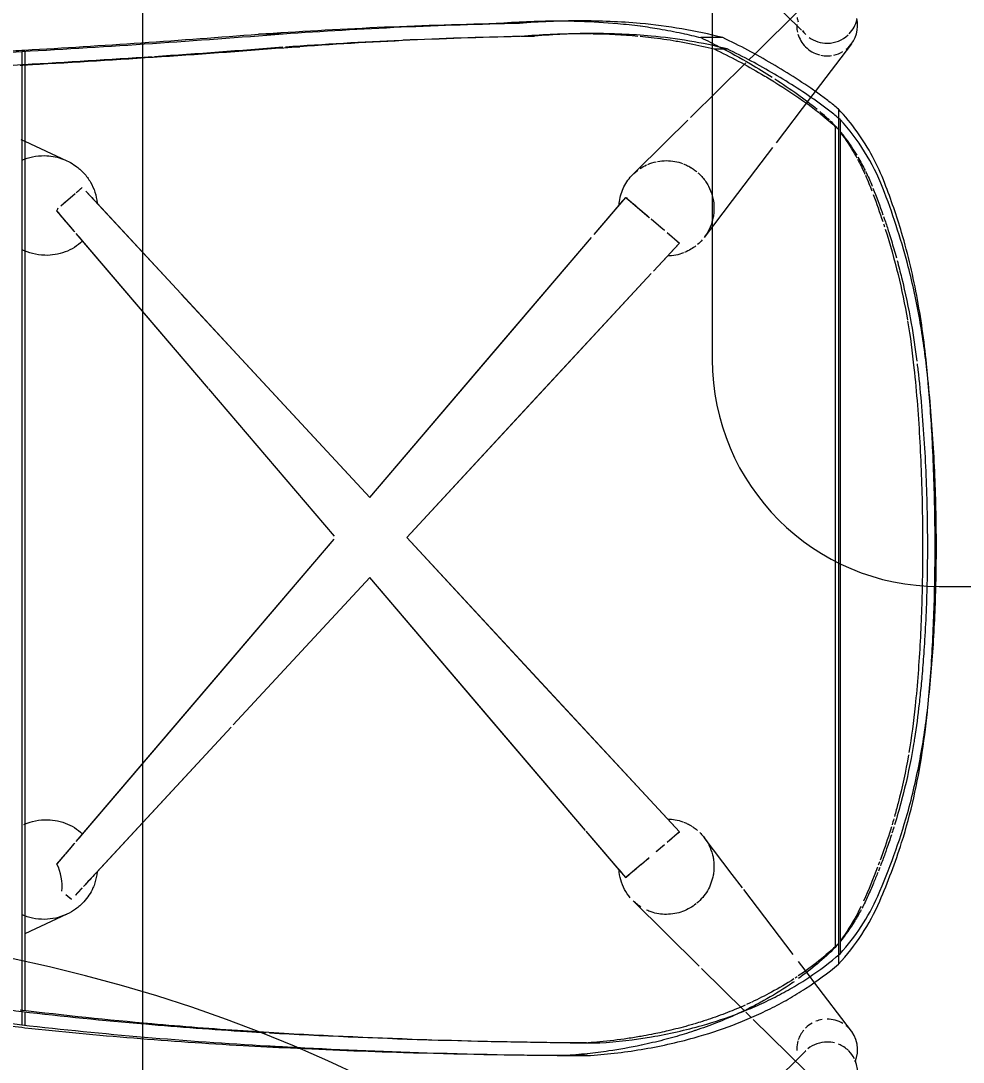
# Model space of a CAD drawing. Header units: millimetres. Extents: x 81566 to 292854, y -8553 to 29000.
# Drawn here: x 106650.9 to 107021.7, y 19485.4 to 19895.2 of the extents above; entities that cross this region are included whole.
import ezdxf

# ---------------------------------------------------------------- set-up
doc = ezdxf.new("R2010")
doc.units = ezdxf.units.MM
for name, color, linetype, lineweight in [('A-ANNO-DIMS', 7, 'Continuous', 9), ('A-ANNO-DIMS-100', 7, 'Continuous', 9), ('G-ANNO-TEXT', 7, 'Continuous', 9), ('I-FURN-IDEN', 7, 'Continuous', 9)]:
    doc.layers.add(name, color=color, linetype=linetype, lineweight=lineweight)
doc.layers.add('I-FURN-1', color=9, linetype='Continuous', lineweight=9, true_color=0x808080)
doc.styles.add('ISOCPEUR', font='isocpeur.ttf', dxfattribs={"width": 0.9, "height": 250})
doc.dimstyles.new('ISO-2_5_0_9К_БОЛЬШОЙ', dxfattribs={"dimscale": 304.8, "dimtxt": 248.995294, "dimasz": 0.492126, "dimexe": 0.393701, "dimexo": 0.984252, "dimgap": 0, "dimtad": 1, "dimdec": 0, "dimrnd": 10, "dimzin": 0, "dimdsep": 46, "dimtxsty": 'ISOCPEUR', "dimblk1": 'OBLIQUE', "dimblk2": 'OBLIQUE', "dimsah": 1, "dimcen": 0.09, "dimdle": 0.393701, "dimazin": 0, "dimtfac": 1, "dimtdec": 4, "dimtix": 1, "dimtmove": 0, "dimatfit": 3, "dimfxl": 1, "dimtvp": 1, "dimtolj": 1, "dimtzin": 0, "dimarcsym": 2})

# ---------------------------------------------------------------- blocks, each defined once
blk = doc.blocks.new('Chair_IconsOfDenmark_NamNam_WoodChair - 1_186-26336287-План расстановки мебели и оборудования 2 этажа в осях 23-33')
at = {"layer": 'I-FURN-1'}
for p, q in [((4.92, -168.11), (24.55, -148.24)), ((3.26, -169.79), (4.57, -168.47))]:
    blk.add_line(p, q, dxfattribs=at)
for start, end in [(99.0915, 107.175), (143.8709, 180), (125.681, 135.3477), (180.6138, 223.1749), (226.6003, 256.8127)]:
    blk.add_arc((11.8, -178.23), 12, start, end, dxfattribs=at)
blk = doc.blocks.new('Chair_IconsOfDenmark_NamNam_WoodChair - 1_186-V138-План расстановки мебели и оборудования 2 этажа в осях 23-33')
at = {"layer": 'I-FURN-1'}
for p, q in [((26.55, 137.42), (21.45, 137.42)), ((27.39, 138.6), (21.57, 138.6)), ((44.85, 137.42), (27.27, 137.42)), ((45.11, 138.6), (27.39, 138.6)), ((45.11, 138.6), (27.39, 138.6)), ((64.5, 137.42), (44.85, 137.42)), ((399.17, 138.6), (45.11, 138.6)), ((399.17, 138.6), (45.11, 138.6)), ((65.08, 120.97), (57.42, 137.52)), ((362.23, 137.42), (64.5, 137.42)), ((369.31, 137.49), (361.65, 120.97)), ((399.24, 137.42), (362.23, 137.42)), ((370.01, 139.01), (369.31, 137.49)), ((404.56, 138.6), (399.17, 138.6)), ((404.63, 137.42), (399.24, 137.42)), ((399.54, 138.6), (399.58, 137.79)), ((84.8, 124.86), (88.73, 121.5)), ((333.75, 117.88), (341.94, 124.86)), ((343.94, 123.33), (348.77, 117.66)), ((70.9, 119.13), (72.78, 121.34)), ((88.88, 121.38), (92.98, 117.88)), ((75.41, 114.95), (72.57, 117.58)), ((93.69, 117.28), (212.68, 15.79)), ((271.99, 65.2), (333.04, 117.28)), ((349.73, 116.54), (351.06, 114.98)), ((138.74, 56.32), (76.04, 114.37)), ((271.99, 65.2), (330.08, 114.75)), ((349.73, 113.47), (309.38, 76.12)), ((138.73, 56.32), (81.75, 109.08)), ((344.98, 109.08), (309.41, 76.15)), ((309.2, 75.95), (229.1, 1.78)), ((213.87, 15.63), (271.83, 65.07)), ((213.87, 15.63), (271.83, 65.07)), ((197.64, 1.78), (139.59, 55.53)), ((197.64, 1.78), (139.59, 55.53)), ((411.49, 35.83), (411.49, 45.54)), ((406.53, 34.89), (406.53, 29.21)), ((98.01, -83.19), (197.64, 1.78)), ((229.1, 1.78), (331.47, -85.53)), ((213.37, -12.78), (97.48, -120.08)), ((317.23, -108.95), (213.37, -12.78)), ((415.68, -57.14), (415.68, -48.01)), ((410.69, -57.74), (410.69, -63.09)), ((9.43, -83.83), (9.43, -74.85)), ((411.72, -86.33), (411.72, -81.07)), ((14.43, -83.49), (14.43, -88.75)), ((79.49, -98.99), (97.83, -83.35)), ((82.6, -96.34), (97.84, -83.34)), ((332.63, -86.53), (344.14, -96.34)), ((332.64, -86.53), (347.24, -98.99)), ((81.05, -97.66), (79.49, -98.99)), ((82.6, -96.34), (81.05, -97.66)), ((344.14, -96.34), (345.69, -97.66)), ((345.69, -97.66), (347.24, -98.99)), ((57.68, -114.71), (70.38, -101.85)), ((84.6, -104.98), (79.49, -98.99)), ((347.24, -98.99), (339.38, -108.2)), ((356.35, -101.85), (369.06, -114.72)), ((87.35, -108.2), (84.72, -105.12)), ((329.25, -120.08), (318.21, -109.85)), ((324.16, -115.36), (318.21, -109.85)), ((338.75, -108.94), (335.48, -112.77)), ((44.66, -127.88), (57.68, -114.71)), ((92.44, -114.16), (89.66, -110.9)), ((335.45, -112.81), (334.29, -114.16)), ((369.06, -114.72), (377.59, -123.35)), ((97.48, -120.08), (93.38, -115.27)), ((97.48, -120.08), (102.58, -115.36)), ((326.7, -117.72), (324.16, -115.36)), ((329.25, -120.08), (326.7, -117.72)), ((333.35, -115.27), (329.25, -120.08)), ((96.97, -119.48), (97.48, -120.08)), ((329.76, -119.48), (329.25, -120.08)), ((378.63, -124.4), (400.15, -146.18)), ((27.16, -145.6), (43.76, -128.8)), ((80.77, -140.87), (95.23, -129.88)), ((345.97, -140.87), (331.5, -129.88)), ((410.11, -137.17), (410.11, -128.47)), ((405.64, -133.81), (405.64, -138.92)), ((75.48, -144.89), (80.77, -140.87)), ((366.85, -156.75), (345.97, -140.87)), ((24.55, -148.24), (26.59, -146.18)), ((49.25, -164.83), (74.76, -145.44)), ((401.2, -147.25), (403.53, -149.6)), ((3.26, -169.79), (23.67, -149.14)), ((403.53, -149.6), (421.5, -167.8)), ((386.52, -171.7), (368.7, -158.16)), ((40.78, -171.26), (46.5, -166.92)), ((38.53, -172.98), (40.78, -171.26)), ((388.88, -173.5), (386.52, -171.7)), ((19.06, -187.78), (38.53, -172.98)), ((407.67, -187.78), (388.88, -173.5)), ((49.02, -182.64), (45.37, -182.64)), ((378.43, -182.64), (49.02, -182.64)), ((377.89, -183.3), (49.5, -183.3)), ((375.46, -181.38), (52, -181.38)), ((373.99, -182.64), (53.45, -182.64)), ((382.02, -182.64), (378.43, -182.64))]:
    blk.add_line(p, q, dxfattribs=at)
at = {"layer": 'I-FURN-1', "flags": 128}
for points in [[(96.65, 114.75), (154.9, 65.07), (212.68, 15.79)], [(309.23, 75.97), (287.14, 55.53), (229.1, 1.78)], [(98.02, -83.18), (140.17, -47.23), (197.64, 1.78)], [(229.1, 1.78), (286.56, -47.23), (331.46, -85.53)], [(213.37, -12.78), (158.02, -64.03), (102.58, -115.36)], [(317.23, -108.95), (268.71, -64.03), (213.37, -12.78)]]:
    blk.add_lwpolyline(points, dxfattribs=at)
at = {"layer": 'I-FURN-1'}
for centre, radius, start, end in [((76.28, 141.71), 18.88, 263.5474, 296.819), ((350.45, 141.71), 18.88, 243.181, 247.0118), ((11.8, -178.23), 12, 90, 91.7663), ((11.8, -178.23), 12, 88.2337, 90), ((11.8, -178.23), 12, 73.2036, 88.2337), ((11.8, -178.23), 12, 50.1832, 71.5639), ((414.93, -178.23), 12, 106.847, 134.3064), ((414.93, -178.23), 12, 91.7663, 103.1629), ((414.93, -178.23), 12, 90, 91.7663), ((414.93, -178.23), 12, 88.2337, 90), ((11.8, -178.23), 12, 29.3668, 45), ((414.93, -178.23), 12, 135, 165.2052), ((11.8, -178.23), 12, 9.5114, 21.6841), ((414.93, -178.23), 12, 168.1903, 180), ((11.8, -178.23), 12, 329.0818, 0), ((414.93, -178.23), 12, 180, 187.9321), ((414.93, -178.23), 12, 192.635, 210.5819), ((11.8, -178.23), 12, 246.1351, 315), ((11.8, -178.23), 12, 315, 321.5101), ((414.93, -178.23), 12, 218.3184, 225), ((414.93, -178.23), 12, 225, 283.1873)]:
    blk.add_arc(centre, radius, start, end, dxfattribs=at)
for points, knots in [([(404.56, 138.6), (404.19, 144.85), (403.21, 156.01), (400.82, 169.86), (398.97, 176.25), (397.95, 178.82)], [0, 0, 0, 0, 0.4, 0.7, 1, 1, 1, 1]), ([(20.29, 137.42), (20.69, 140.9), (21.56, 147.52), (22.66, 154), (23.23, 156.97)], [0, 0, 0, 0, 0.3333333, 0.6316912, 0.6316912, 0.6316912, 0.6316912]), ([(397.82, 156.96), (398.02, 155.45), (398.74, 149.48), (399.26, 143.2), (399.54, 138.6)], [0.5961187, 0.5961187, 0.5961187, 0.5961187, 0.7, 1, 1, 1, 1]), ([(27.46, 139.28), (25.39, 122.1), (22.34, 92.93), (20.07, 63.59), (19.27, 51.57)], [0, 0, 0, 0, 0.5, 0.8457445, 0.8457445, 0.8457445, 0.8457445]), ([(63.07, 129.63), (63.04, 131.28), (63.32, 134.31), (64.24, 137.21), (64.8, 138.53)], [-1, -1, -1, -1, -0.5, -0.0641248, -0.0641248, -0.0641248, -0.0641248]), ([(100.45, 137.82), (100.93, 136.74), (101.85, 134.09), (102.25, 131.3), (102.3, 129.63)], [-0.8567793, -0.8567793, -0.8567793, -0.8567793, -0.5, 0, 0, 0, 0]), ([(324.43, 129.63), (324.48, 131.3), (324.92, 134.37), (326, 137.28), (326.65, 138.61)], [-1, -1, -1, -1, -0.5, -0.0551642, -0.0551642, -0.0551642, -0.0551642]), ([(361.89, 138.61), (362.48, 137.27), (363.41, 134.34), (363.69, 131.28), (363.66, 129.63)], [-0.9451256, -0.9451256, -0.9451256, -0.9451256, -0.5, 0, 0, 0, 0]), ([(65.08, 120.97), (65.04, 121.07), (64.4, 122.47), (63.45, 125.33), (63.11, 128.17), (63.07, 129.63)], [-0.2959639, -0.2959639, -0.2959639, -0.2959639, -0.2857143, -0.1428571, 0, 0, 0, 0]), ([(363.66, 129.63), (363.61, 127.45), (362.87, 123.18), (360.23, 117.96), (356.86, 114.14), (353.34, 111.54), (349.31, 109.74), (346.46, 109.2), (344.98, 109.08)], [-1, -1, -1, -1, -0.785714, -0.571429, -0.428571, -0.285714, -0.142857, 0, 0, 0, 0]), ([(344.02, 123.24), (344.33, 122.87), (344.89, 122.22), (345.41, 121.6), (345.65, 121.32)], [0.0822015, 0.0822015, 0.0822015, 0.0822015, 0.1666667, 0.2385399, 0.2385399, 0.2385399, 0.2385399]), ([(346.55, 120.27), (347.05, 119.68), (347.83, 118.76), (348.53, 117.95), (348.81, 117.62)], [0.3333333, 0.3333333, 0.3333333, 0.3333333, 0.5, 0.6189484, 0.6189484, 0.6189484, 0.6189484]), ([(77.45, 109.91), (76.76, 110.13), (74.05, 111.15), (70.35, 113.6), (67.94, 116.32), (67.1, 117.5)], [-0.8571429, -0.8571429, -0.8571429, -0.8571429, -0.7857143, -0.5714286, -0.4285714, -0.4285714, -0.4285714, -0.4285714]), ([(349.14, 117.23), (349.53, 116.78), (350.21, 115.97), (350.81, 115.27), (351.07, 114.96)], [0.6666667, 0.6666667, 0.6666667, 0.6666667, 0.8333333, 0.9788083, 0.9788083, 0.9788083, 0.9788083]), ([(12.89, 34.18), (11.92, 15.87), (10.27, -23.4), (9.55, -62.81), (9.43, -83.83)], [0.061387, 0.061387, 0.061387, 0.061387, 0.5, 1, 1, 1, 1]), ([(9.43, -74.85), (9.55, -53.7), (10.21, -17.72), (11.62, 18.15), (12.33, 32.93)], [0, 0, 0, 0, 0.5, 0.8517192, 0.8517192, 0.8517192, 0.8517192]), ([(9.43, -83.83), (9.88, -90.96), (11.51, -105.09), (15.72, -124.26), (20.42, -138.7), (24.46, -148.56), (27.85, -155.85), (31.61, -162.95), (37.18, -172.03), (41.93, -178.49), (45.37, -182.64)], [0, 0, 0, 0, 0.2, 0.4, 0.55, 0.625, 0.7, 0.775, 0.85, 1, 1, 1, 1]), ([(13.52, -104.99), (12.64, -100.79), (11.39, -93.77), (10.49, -86.7), (10.19, -83.87)], [0.7399248, 0.7399248, 0.7399248, 0.7399248, 0.85, 0.9227754, 0.9227754, 0.9227754, 0.9227754]), ([(14.43, -88.75), (14.88, -95.59), (16.48, -109.14), (20.59, -127.52), (25.18, -141.35), (29.13, -150.8), (32.43, -157.77), (36.1, -164.55), (41.52, -173.21), (46.16, -179.36), (49.5, -183.3)], [0, 0, 0, 0, 0.2, 0.4, 0.55, 0.625, 0.7, 0.775, 0.85, 1, 1, 1, 1]), ([(17.02, -105.05), (16.71, -103.27), (15.83, -97.87), (15.18, -92.44), (14.85, -88.78)], [0.8000649, 0.8000649, 0.8000649, 0.8000649, 0.85, 0.9512447, 0.9512447, 0.9512447, 0.9512447]), ([(344.14, -96.34), (346.18, -96.47), (350.13, -97.35), (354.82, -100.17), (357.14, -102.63), (357.95, -103.7)], [-1, -1, -1, -1, -0.7857143, -0.5714286, -0.4285714, -0.4285714, -0.4285714, -0.4285714]), ([(67.92, -104.94), (68.19, -104.52), (68.94, -103.43), (69.81, -102.43), (70.38, -101.85)], [-0.6249365, -0.6249365, -0.6249365, -0.6249365, -0.5714286, -0.4849828, -0.4849828, -0.4849828, -0.4849828]), ([(82.05, -101.98), (82.12, -102.06), (82.26, -102.23), (82.54, -102.56), (82.84, -102.91), (83.17, -103.29), (83.43, -103.6), (83.67, -103.88), (83.85, -104.09), (83.95, -104.21), (84.01, -104.28), (84.03, -104.31)], [-0.7142857, -0.7142857, -0.7142857, -0.7142857, -0.6964286, -0.6785714, -0.6428571, -0.625, -0.6071429, -0.5892857, -0.5803571, -0.5758929, -0.5714286, -0.5714286, -0.5714286, -0.5714286]), ([(347.24, -98.99), (346.93, -99.35), (346.46, -99.9), (345.81, -100.66), (345.47, -101.07), (345.16, -101.43), (344.89, -101.74), (344.68, -101.99), (344.47, -102.24), (344.18, -102.57), (343.81, -103.01), (343.39, -103.5), (343.05, -103.89), (342.87, -104.1), (342.77, -104.23), (342.71, -104.29), (342.68, -104.33)], [0, 0, 0, 0, 0.1428571, 0.1785714, 0.2142857, 0.25, 0.2678571, 0.2857143, 0.3035714, 0.3214286, 0.3571429, 0.3928571, 0.4107143, 0.4196429, 0.4241071, 0.4285714, 0.4285714, 0.4285714, 0.4285714]), ([(19.15, -125.83), (18.29, -123.26), (16.62, -117.88), (14.83, -110.94), (13.86, -106.6), (13.55, -105.11)], [0.555518, 0.555518, 0.555518, 0.555518, 0.625, 0.7, 0.7389255, 0.7389255, 0.7389255, 0.7389255]), ([(84.61, -104.98), (84.64, -105.03), (84.8, -105.21), (85.09, -105.55), (85.61, -106.16), (86.32, -106.99), (86.97, -107.76), (87.33, -108.17)], [-0.5414624, -0.5414624, -0.5414624, -0.5414624, -0.5357143, -0.5178571, -0.5, -0.4642857, -0.4285714, -0.4285714, -0.4285714, -0.4285714]), ([(342.4, -104.66), (342.38, -104.68), (342.24, -104.84), (341.98, -105.15), (341.6, -105.59), (341.07, -106.22), (340.33, -107.08), (339.68, -107.85), (339.32, -108.27)], [0.443466, 0.443466, 0.443466, 0.443466, 0.4464286, 0.4642857, 0.4821429, 0.5, 0.5357143, 0.5714286, 0.5714286, 0.5714286, 0.5714286]), ([(414.69, -104.76), (414.36, -107.27), (413.54, -112.73), (412.49, -118.16), (411.85, -121.09)], [0.2714247, 0.2714247, 0.2714247, 0.2714247, 0.5, 0.7715863, 0.7715863, 0.7715863, 0.7715863]), ([(21.89, -125.84), (21.67, -125.09), (20.69, -121.73), (19.26, -116.17), (18.22, -111.33), (17.79, -109.14)], [0.603344, 0.603344, 0.603344, 0.603344, 0.625, 0.7, 0.7617276, 0.7617276, 0.7617276, 0.7617276]), ([(65.03, -114.98), (65.02, -112.93), (65.45, -110.27), (66.44, -107.77), (66.72, -107.16)], [-1, -1, -1, -1, -0.7857143, -0.7142857, -0.7142857, -0.7142857, -0.7142857]), ([(410.18, -108.96), (409.8, -112.27), (409.09, -117.31), (408.17, -122.32), (407.83, -124.04)], [0.172759, 0.172759, 0.172759, 0.172759, 0.5, 0.6727908, 0.6727908, 0.6727908, 0.6727908]), ([(89.66, -110.91), (89.75, -111.01), (90.08, -111.39), (90.63, -112.05), (91.31, -112.84), (91.83, -113.45), (92.21, -113.89), (92.38, -114.09), (92.46, -114.19)], [-0.3637973, -0.3637973, -0.3637973, -0.3637973, -0.35714286, -0.33928571, -0.32142857, -0.30357143, -0.29464286, -0.28571429, -0.28571429, -0.28571429, -0.28571429]), ([(335.37, -112.91), (335.15, -113.16), (334.84, -113.52), (334.47, -113.96), (334.3, -114.16), (334.22, -114.25)], [0.67857143, 0.67857143, 0.67857143, 0.67857143, 0.69642857, 0.70535714, 0.71428571, 0.71428571, 0.71428571, 0.71428571]), ([(69.17, -126.64), (68.58, -125.9), (67.43, -124.21), (66.08, -121.36), (65.25, -118.29), (65.04, -116.11), (65.03, -114.98)], [-0.2155491, -0.2155491, -0.2155491, -0.2155491, -0.1666667, -0.1111111, -0.0555556, 0, 0, 0, 0]), ([(93.59, -115.52), (93.76, -115.71), (94.13, -116.15), (94.48, -116.56), (94.68, -116.8), (94.7, -116.81)], [-0.23819134, -0.23819134, -0.23819134, -0.23819134, -0.21428571, -0.17857143, -0.17596416, -0.17596416, -0.17596416, -0.17596416]), ([(95.22, -117.42), (95.27, -117.48), (95.36, -117.59), (95.54, -117.8), (95.84, -118.15), (96.23, -118.61), (96.64, -119.09), (96.87, -119.36), (96.97, -119.48)], [-0.1428571, -0.1428571, -0.1428571, -0.1428571, -0.1339286, -0.125, -0.1071429, -0.0714286, -0.0357143, 0, 0, 0, 0]), ([(331.51, -117.42), (331.47, -117.48), (331.37, -117.59), (331.2, -117.8), (330.9, -118.15), (330.51, -118.6), (330.1, -119.08), (329.86, -119.36), (329.76, -119.48)], [0.8571429, 0.8571429, 0.8571429, 0.8571429, 0.8660714, 0.875, 0.8928571, 0.9285714, 0.9642857, 1, 1, 1, 1]), ([(333.14, -115.51), (332.97, -115.72), (332.58, -116.17), (332.25, -116.56), (332.07, -116.78)], [0.75997526, 0.75997526, 0.75997526, 0.75997526, 0.78571429, 0.82142857, 0.82142857, 0.82142857, 0.82142857]), ([(101.36, -121.71), (101.16, -122.21), (100.67, -123.33), (100.06, -124.43), (99.68, -125.03)], [-0.88888889, -0.88888889, -0.88888889, -0.88888889, -0.86111111, -0.8252385, -0.8252385, -0.8252385, -0.8252385]), ([(328.15, -126.59), (327.66, -125.97), (326.69, -124.54), (325.91, -123), (325.55, -122.15)], [-0.20736053, -0.20736053, -0.20736053, -0.20736053, -0.16666667, -0.11923029, -0.11923029, -0.11923029, -0.11923029]), ([(360.42, -121.71), (360.27, -122.09), (359.83, -123.1), (359.3, -124.09), (358.92, -124.7)], [-0.88202044, -0.88202044, -0.88202044, -0.88202044, -0.86111111, -0.82498418, -0.82498418, -0.82498418, -0.82498418]), ([(26.68, -144.65), (26.38, -144.03), (24.85, -140.76), (22.29, -134.75), (20.23, -129.06), (19.25, -126.12), (19.19, -125.95)], [0.3824636, 0.3824636, 0.3824636, 0.3824636, 0.4, 0.475, 0.55, 0.5544349, 0.5544349, 0.5544349, 0.5544349]), ([(86.89, -133.45), (86.1, -133.58), (84.63, -133.72), (82.42, -133.67), (80.02, -133.36), (77.26, -132.58), (74.31, -131.2), (71.66, -129.31), (70.11, -127.78), (69.42, -126.95)], [-0.5555556, -0.5555556, -0.5555556, -0.5555556, -0.5138889, -0.4791667, -0.4444444, -0.3888889, -0.3333333, -0.2777778, -0.2222222, -0.2222222, -0.2222222, -0.2222222]), ([(99.58, -125.19), (99.25, -125.69), (98.75, -126.4), (98.21, -127.05), (98.03, -127.25)], [-0.82195604, -0.82195604, -0.82195604, -0.82195604, -0.79166667, -0.77777778, -0.77777778, -0.77777778, -0.77777778]), ([(358.86, -124.8), (358.54, -125.33), (358.03, -126.06), (357.49, -126.74), (357.32, -126.94)], [-0.82294679, -0.82294679, -0.82294679, -0.82294679, -0.79166667, -0.77777778, -0.77777778, -0.77777778, -0.77777778]), ([(29.3, -145.97), (28.28, -143.69), (26.26, -138.88), (24.24, -133.2), (23.15, -129.87), (22.91, -129.12)], [0.4058231, 0.4058231, 0.4058231, 0.4058231, 0.475, 0.55, 0.5716925, 0.5716925, 0.5716925, 0.5716925]), ([(97.21, -128.14), (96.74, -128.61), (95.72, -129.53), (94.05, -130.75), (91.75, -132.06), (89.27, -132.98), (87.42, -133.37), (86.89, -133.45)], [-0.7569444, -0.7569444, -0.7569444, -0.7569444, -0.7222222, -0.6875, -0.6527778, -0.5833333, -0.5555556, -0.5555556, -0.5555556, -0.5555556]), ([(356.92, -127.4), (356.78, -127.55), (356.19, -128.19), (355.05, -129.26), (353.41, -130.51), (351.13, -131.87), (347.89, -133.16), (344.6, -133.7), (341.84, -133.7), (339.44, -133.45), (336.66, -132.73), (333.86, -131.5), (332.21, -130.41), (331.5, -129.87)], [-0.7671385, -0.7671385, -0.7671385, -0.7671385, -0.7569444, -0.7222222, -0.6875, -0.6527778, -0.5833333, -0.5138889, -0.4791667, -0.4444444, -0.3888889, -0.3333333, -0.2878236, -0.2878236, -0.2878236, -0.2878236]), ([(405.64, -133.81), (402.61, -140.15), (398.39, -148.1), (393.74, -155.79), (392.7, -157.47)], [0, 0, 0, 0, 0.5, 0.6407452, 0.6407452, 0.6407452, 0.6407452]), ([(406.53, -135.76), (404.4, -139.91), (400.54, -146.95), (396.36, -153.79), (394.55, -156.61)], [0.183317, 0.183317, 0.183317, 0.183317, 0.5, 0.7277046, 0.7277046, 0.7277046, 0.7277046]), ([(38.52, -165.19), (38.07, -164.55), (35.42, -160.69), (32.08, -155.19), (29.42, -150.19), (28.63, -148.63)], [0.1799439, 0.1799439, 0.1799439, 0.1799439, 0.2, 0.3, 0.3446744, 0.3446744, 0.3446744, 0.3446744]), ([(39.61, -165.08), (37.76, -162.23), (34.55, -156.8), (31.71, -151.17), (30.49, -148.56)], [0.2059686, 0.2059686, 0.2059686, 0.2059686, 0.3, 0.379627, 0.379627, 0.379627, 0.379627]), ([(380.44, -175.22), (380.09, -175.67), (378.03, -178.21), (375.86, -180.67), (373.99, -182.64)], [0.3953288, 0.3953288, 0.3953288, 0.3953288, 0.5, 1, 1, 1, 1]), ([(66.88, -191.62), (65.38, -190.81), (61.04, -188.32), (56.94, -185.43), (54.34, -183.36)], [0.2689381, 0.2689381, 0.2689381, 0.2689381, 0.5, 0.9485536, 0.9485536, 0.9485536, 0.9485536]), ([(68.1, -191.53), (65.59, -190.31), (60.99, -187.8), (56.64, -184.88), (54.66, -183.42)], [0.1097724, 0.1097724, 0.1097724, 0.1097724, 0.5, 0.8440882, 0.8440882, 0.8440882, 0.8440882]), ([(372.57, -183.61), (370, -185.52), (366.78, -187.64), (363.42, -189.54), (362.82, -189.87)], [0.1375209, 0.1375209, 0.1375209, 0.1375209, 0.5, 0.5776444, 0.5776444, 0.5776444, 0.5776444]), ([(99.54, -203.52), (96.07, -202.46), (91.67, -201.02), (87.32, -199.45), (86.38, -199.11)], [0.2338208, 0.2338208, 0.2338208, 0.2338208, 0.5, 0.5734893, 0.5734893, 0.5734893, 0.5734893]), ([(131.96, -212.22), (130.9, -212.04), (123.51, -210.76), (116.2, -209.17), (109.98, -207.53)], [0.4157076, 0.4157076, 0.4157076, 0.4157076, 0.5, 1, 1, 1, 1]), ([(315.64, -207.53), (309.67, -209), (298.76, -211.27), (287.72, -212.9), (282.74, -213.51)], [0, 0, 0, 0, 0.5, 0.9077977, 0.9077977, 0.9077977, 0.9077977]), ([(147.84, -217.97), (156.06, -218.76), (172.8, -219.95), (189.64, -220.48), (198.2, -220.61)], [0.0144057, 0.0144057, 0.0144057, 0.0144057, 0.5, 1, 1, 1, 1]), ([(221.42, -220.61), (231.25, -220.46), (248.85, -219.9), (266.37, -218.71), (274.12, -218.03)], [0, 0, 0, 0, 0.5, 0.8977725, 0.8977725, 0.8977725, 0.8977725])]:
    blk.add_open_spline(points, degree=3, knots=knots, dxfattribs=at)
for points in [[(25.53, 161.18), (24.98, 158.86), (23.94, 154.02), (22.61, 146.38), (21.89, 141.18), (21.57, 138.6)], [(26.66, 138.6), (27.08, 141.9), (27.56, 145.22), (28.11, 148.49)], [(404.56, 147.17), (404.68, 145.55), (404.91, 142.29), (405.12, 139.04), (405.22, 137.42)], [(21.57, 138.6), (19.72, 122.58), (16.5, 90.43), (14.21, 58.09), (13.31, 41.87)], [(13.31, 51.62), (14.1, 65.99), (16.06, 94.68), (18.76, 123.2), (20.29, 137.42)], [(21.78, 90.35), (23.17, 106.48), (24.8, 122.57), (26.66, 138.6)], [(399.58, 131.68), (399.51, 132.94), (399.36, 135.48), (399.21, 138.01), (399.13, 139.28)], [(399.58, 137.79), (400.52, 121), (401.55, 104.18), (402.68, 87.34)], [(411.49, 35.83), (410.13, 53.01), (407.61, 87.32), (405.51, 121.53), (404.56, 138.6)], [(405.22, 137.42), (406.1, 122.16), (408.03, 91.57), (410.28, 60.89), (411.49, 45.54)], [(406.53, 29.21), (405.16, 46.34), (402.64, 80.55), (400.53, 114.66), (399.58, 131.68)], [(102.3, 129.63), (102.34, 128.25), (102.16, 125.55), (101.46, 122.91), (100.98, 121.63)], [(324.7, 125.57), (324.48, 126.9), (324.39, 128.25), (324.43, 129.63)], [(84.8, 124.86), (86.14, 123.72), (87.47, 122.59), (88.77, 121.47)], [(330.08, 114.75), (329.12, 115.76), (327.44, 117.9), (325.62, 121.59), (324.92, 124.23), (324.7, 125.57)], [(336.58, 120.3), (338.33, 121.79), (340.11, 123.31), (341.94, 124.86)], [(67.1, 117.5), (66.32, 118.59), (65.65, 119.75), (65.08, 120.97)], [(70.9, 119.13), (71.33, 119.64), (71.82, 120.21), (72.36, 120.85)], [(88.91, 121.35), (89.33, 121), (89.74, 120.65), (90.15, 120.3)], [(90.88, 119.68), (91.59, 119.06), (92.31, 118.46), (93.01, 117.85)], [(100.98, 121.63), (100.5, 120.36), (99.9, 119.13), (99.17, 117.98)], [(333.72, 117.85), (334.42, 118.46), (335.14, 119.06), (335.86, 119.68)], [(75.48, 114.89), (74.57, 115.73), (73.62, 116.61), (72.65, 117.51)], [(93.73, 117.24), (94.71, 116.4), (95.69, 115.57), (96.65, 114.75)], [(99.17, 117.98), (98.45, 116.83), (97.61, 115.76), (96.65, 114.75)], [(330.08, 114.75), (331.04, 115.57), (332.02, 116.4), (333, 117.24)], [(81.75, 109.08), (80.2, 110.52), (78.52, 112.07), (76.71, 113.75)], [(347.98, 111.86), (346.95, 110.9), (345.95, 109.97), (344.98, 109.08)], [(349.7, 113.45), (349.28, 113.06), (348.87, 112.68), (348.46, 112.3)], [(81.75, 109.08), (80.27, 109.2), (78.84, 109.48), (77.45, 109.91)], [(18.81, 50.15), (19.63, 63.47), (20.62, 76.77), (21.76, 90.04)], [(402.74, 86.42), (403.88, 69.61), (405.11, 52.77), (406.44, 35.91)], [(12.33, 32.93), (12.64, 39.16), (12.96, 45.39), (13.31, 51.62)], [(19.27, 51.57), (18.92, 46.21), (18.59, 40.84), (18.29, 35.47)], [(18.36, 42.46), (18.51, 45.02), (18.66, 47.58), (18.81, 50.15)], [(411.49, 45.54), (412.58, 30), (414.36, -1.13), (415.37, -32.37), (415.68, -48.01)], [(13.31, 41.87), (13.16, 39.31), (13.02, 36.75), (12.89, 34.18)], [(15.59, -20.73), (16.23, -0.06), (17.13, 20.58), (18.29, 41.17)], [(18.29, 35.47), (17.13, 14.85), (15.32, -26.5), (14.56, -67.98), (14.43, -88.75)], [(406.53, 34.89), (407.59, 19.72), (408.47, 4.52), (409.16, -10.7)], [(415.68, -57.14), (415.37, -41.59), (414.36, -10.55), (412.58, 20.39), (411.49, 35.83)], [(410.69, -63.09), (410.38, -47.65), (409.39, -16.83), (407.61, 13.89), (406.53, 29.21)], [(409.19, -11.35), (409.87, -26.44), (410.36, -41.55), (410.66, -56.69)], [(14.43, -83.49), (14.56, -62.73), (14.94, -42), (15.57, -21.31)], [(415.68, -48.01), (416.37, -55.97), (416.72, -63.94), (416.72, -71.9)], [(415.68, -104.67), (416.37, -96.75), (417.07, -80.9), (416.37, -65.06), (415.68, -57.14)], [(410.69, -57.74), (411.37, -65.4), (411.72, -73.05), (411.72, -80.71)], [(410.72, -108.91), (411.39, -101.26), (412.06, -85.98), (411.37, -70.71), (410.69, -63.09)], [(416.72, -71.9), (416.72, -74.9), (416.67, -77.9), (416.57, -80.9)], [(10.18, -83.81), (9.87, -80.83), (9.62, -77.85), (9.43, -74.85)], [(411.72, -80.71), (411.72, -82.32), (411.71, -83.93), (411.68, -85.53)], [(416.57, -80.92), (416.41, -85.88), (416.11, -90.84), (415.68, -95.8)], [(14.84, -88.75), (14.71, -87.23), (14.58, -85.71), (14.48, -84.19)], [(411.67, -85.99), (411.56, -91.9), (411.24, -97.8), (410.72, -103.71)], [(74.88, -98.5), (76.07, -97.87), (78.59, -96.86), (81.23, -96.42), (82.6, -96.34)], [(415.68, -95.8), (415.41, -98.78), (415.09, -101.75), (414.7, -104.7)], [(71.55, -100.77), (72.57, -99.9), (73.69, -99.14), (74.88, -98.5)], [(79.49, -98.99), (79.81, -99.36), (80.19, -99.8), (80.6, -100.29)], [(17.77, -109.07), (17.51, -107.73), (17.26, -106.39), (17.02, -105.05)], [(358.64, -104.67), (359.16, -105.46), (359.62, -106.29), (360.02, -107.15)], [(410.11, -137.17), (411.48, -131.83), (413.78, -121.08), (415.19, -110.17), (415.68, -104.67)], [(410.63, -104.68), (410.5, -106.1), (410.35, -107.52), (410.19, -108.93)], [(338.75, -108.94), (338.55, -109.18), (338.12, -109.68), (337.43, -110.48), (336.73, -111.31), (336.03, -112.13), (335.58, -112.65), (335.37, -112.91)], [(360.22, -107.61), (360.68, -108.69), (361.04, -109.83), (361.29, -110.97)], [(405.64, -138.92), (406.89, -133.98), (408.98, -124.04), (410.27, -113.97), (410.72, -108.91)], [(361.38, -111.46), (361.6, -112.61), (361.71, -113.78), (361.7, -114.98)], [(102.58, -115.36), (102.52, -117.49), (102.16, -119.5), (101.47, -121.4)], [(325.38, -121.71), (324.99, -120.71), (324.42, -118.67), (324.18, -116.48), (324.16, -115.36)], [(361.7, -114.98), (361.67, -117.23), (361.3, -119.34), (360.56, -121.34)], [(411.83, -121.19), (411.3, -123.62), (410.73, -126.05), (410.11, -128.47)], [(22.89, -129.06), (22.58, -128.1), (22.29, -127.15), (22, -126.19)], [(407.82, -124.1), (407.18, -127.35), (406.45, -130.58), (405.64, -133.81)], [(330.53, -129.08), (329.88, -128.52), (329.27, -127.91), (328.71, -127.26)], [(410.11, -128.47), (408.96, -130.92), (407.76, -133.35), (406.53, -135.76)], [(384.31, -175.1), (388.39, -169.37), (396.02, -157.61), (402.61, -145.25), (405.64, -138.92)], [(387.83, -175.13), (392.09, -169.13), (400.07, -156.81), (406.95, -143.83), (410.11, -137.17)], [(27.3, -145.94), (27.09, -145.51), (26.88, -145.08), (26.68, -144.65)], [(28.6, -148.56), (28.22, -147.82), (27.85, -147.08), (27.48, -146.33)], [(30.38, -148.34), (30.11, -147.75), (29.83, -147.15), (29.56, -146.55)], [(392.59, -157.64), (389.96, -161.86), (387.21, -166.02), (384.31, -170.09)], [(393.9, -157.64), (391.94, -160.67), (389.92, -163.66), (387.83, -166.61)], [(52, -181.38), (47.56, -176.82), (43.48, -172.03), (39.78, -166.95)], [(40.49, -166.41), (40.31, -166.15), (40.14, -165.88), (39.96, -165.62)], [(53.45, -182.64), (48.78, -177.67), (44.55, -172.43), (40.78, -166.85)], [(387.83, -166.61), (385.96, -169.24), (384, -171.78), (381.94, -174.24)], [(384.31, -170.09), (383.12, -171.77), (381.87, -173.42), (380.59, -175.04)], [(381.03, -175.31), (379.94, -176.59), (378.82, -177.84), (377.67, -179.07)], [(377.89, -183.3), (379.02, -181.98), (381.22, -179.29), (383.3, -176.51), (384.31, -175.1)], [(382.02, -182.64), (383.03, -181.42), (385.02, -178.96), (386.91, -176.42), (387.83, -175.13)], [(377.39, -179.37), (376.76, -180.04), (376.11, -180.72), (375.46, -181.38)], [(45.37, -182.64), (49.04, -186.07), (56.86, -192.19), (65.63, -196.88), (70.24, -198.89)], [(49.5, -183.3), (52.89, -186.4), (60.06, -191.95), (68.04, -196.26), (72.24, -198.12)], [(53.48, -182.54), (52.98, -182.16), (52.49, -181.77), (52, -181.38)], [(350.92, -200.11), (355.95, -198.13), (365.48, -193.38), (373.93, -186.95), (377.89, -183.3)], [(352.74, -200.92), (356.38, -199.52), (363.4, -196.32), (373.25, -190.2), (379.19, -185.3), (382.02, -182.64)], [(372.91, -183.52), (370.02, -185.84), (367, -187.95), (363.86, -189.85)], [(375.46, -181.38), (374.88, -181.85), (374.3, -182.31), (373.71, -182.76)], [(72.24, -194.25), (70.62, -193.52), (69.03, -192.75), (67.47, -191.93)], [(83.63, -198.08), (79.12, -196.37), (74.65, -194.52), (70.24, -192.53)], [(362.23, -190.2), (360.32, -191.23), (358.36, -192.2), (356.37, -193.1)], [(363, -190.36), (361.33, -191.35), (359.62, -192.28), (357.88, -193.15)], [(77.31, -196.44), (75.61, -195.73), (73.92, -195), (72.24, -194.25)], [(81.48, -198.15), (80.08, -197.59), (78.69, -197.02), (77.31, -196.44)], [(348.31, -196.36), (344.82, -197.68), (341.31, -198.92), (337.77, -200.09)], [(350.92, -196.26), (347.44, -197.64), (343.93, -198.95), (340.4, -200.17)], [(352.74, -194.64), (351.75, -195.03), (350.75, -195.42), (349.76, -195.81)], [(357.53, -193.32), (355.61, -194.28), (353.64, -195.16), (351.63, -195.98)], [(355.94, -193.29), (354.89, -193.76), (353.82, -194.21), (352.74, -194.64)], [(70.24, -198.89), (74, -200.52), (81.6, -203.59), (89.34, -206.28), (93.26, -207.53)], [(72.24, -198.12), (77.51, -200.44), (88.19, -204.71), (99.17, -208.22), (104.73, -209.8)], [(83.52, -198.95), (83.03, -198.76), (82.55, -198.57), (82.07, -198.38)], [(88.85, -200.94), (87.26, -200.37), (85.67, -199.78), (84.09, -199.17)], [(85.71, -198.86), (85.26, -198.7), (84.81, -198.53), (84.36, -198.36)], [(321.24, -209.8), (326.29, -208.46), (336.28, -205.51), (346.07, -202), (350.92, -200.11)], [(336.84, -200.4), (336.42, -200.54), (336, -200.68), (335.58, -200.81)], [(339.66, -200.43), (339.17, -200.6), (338.69, -200.76), (338.21, -200.93)], [(90.82, -201.64), (90.16, -201.41), (89.51, -201.18), (88.85, -200.94)], [(96.33, -203.51), (94.49, -202.91), (92.65, -202.29), (90.82, -201.64)], [(99.49, -204.51), (98.64, -204.25), (97.8, -203.98), (96.96, -203.71)], [(109.98, -207.53), (106.71, -206.66), (103.46, -205.74), (100.24, -204.74)], [(102.65, -204.44), (101.87, -204.21), (101.09, -203.98), (100.31, -203.75)], [(108.76, -206.14), (107.04, -205.68), (105.32, -205.21), (103.62, -204.72)], [(334.68, -201.1), (328.81, -202.97), (322.86, -204.65), (316.85, -206.14)], [(326.94, -204.48), (325.79, -204.81), (324.64, -205.14), (323.49, -205.46)], [(333.48, -202.48), (331.31, -203.17), (329.13, -203.84), (326.94, -204.48)], [(333.38, -207.53), (336.65, -206.55), (343.15, -204.46), (349.56, -202.14), (352.74, -200.92)], [(338.21, -200.93), (336.64, -201.46), (335.06, -201.98), (333.48, -202.48)], [(93.26, -207.53), (99.08, -209.38), (110.84, -212.53), (128.85, -215.83), (140.99, -217.31), (147.1, -217.9)], [(127.79, -210.24), (121.4, -209.13), (115.06, -207.78), (108.76, -206.14)], [(280.09, -217.47), (289.16, -216.59), (307.11, -214.19), (324.68, -210.1), (333.38, -207.53)], [(316.85, -206.14), (310.94, -207.59), (304.99, -208.8), (299.01, -209.82)], [(322.39, -205.77), (320.15, -206.38), (317.9, -206.97), (315.64, -207.53)], [(104.73, -209.8), (111.79, -211.79), (126.03, -215.06), (140.52, -217.16), (147.84, -217.96)], [(147.1, -212.85), (140.94, -212.22), (134.82, -211.42), (128.74, -210.4)], [(134.3, -212.6), (133.52, -212.48), (132.74, -212.35), (131.96, -212.22)], [(147.84, -214.42), (143.3, -213.91), (138.79, -213.31), (134.3, -212.6)], [(198.2, -215.69), (189.64, -215.56), (172.56, -215), (155.57, -213.73), (147.1, -212.85)], [(280.09, -212.38), (270.36, -213.42), (250.86, -214.9), (231.25, -215.54), (221.42, -215.69)], [(279.36, -217.46), (286.45, -216.67), (300.51, -214.65), (314.37, -211.62), (321.24, -209.8)], [(298.59, -209.89), (292.46, -210.92), (286.3, -211.74), (280.09, -212.38)], [(151.3, -214.79), (150.14, -214.67), (148.99, -214.55), (147.84, -214.42)], [(158.59, -215.5), (156.16, -215.28), (153.73, -215.04), (151.3, -214.79)], [(167.73, -216.22), (164.68, -216.01), (161.64, -215.77), (158.6, -215.5)], [(173.03, -216.57), (171.26, -216.46), (169.49, -216.35), (167.73, -216.22)], [(198.34, -217.56), (189.88, -217.4), (181.44, -217.08), (173.03, -216.57)], [(221.42, -215.69), (217.55, -215.75), (209.81, -215.81), (202.07, -215.75), (198.2, -215.69)], [(279.36, -213.91), (269.73, -215.01), (250.43, -216.64), (231.02, -217.38), (221.29, -217.56)], [(281.71, -213.64), (280.93, -213.73), (280.14, -213.82), (279.36, -213.91)], [(147.84, -217.96), (156.21, -218.89), (173, -220.3), (189.88, -220.94), (198.34, -221.1)], [(198.2, -220.61), (202.07, -220.67), (209.81, -220.73), (217.55, -220.67), (221.42, -220.61)], [(221.29, -217.56), (217.46, -217.63), (209.81, -217.69), (202.16, -217.63), (198.34, -217.56)], [(198.34, -221.1), (202.16, -221.17), (209.81, -221.24), (217.46, -221.17), (221.29, -221.1)], [(221.29, -221.1), (231.02, -220.92), (250.43, -220.18), (269.73, -218.55), (279.36, -217.46)], [(274.12, -218.03), (276.11, -217.85), (278.1, -217.66), (280.09, -217.47)]]:
    blk.add_open_spline(points, degree=3, dxfattribs=at)
blk = doc.blocks.new('Chair_IconsOfDenmark_NamNam_WoodChair - 1_186-V139-План расстановки мебели и оборудования 2 этажа в осях 23-33')
at = {"layer": 'I-FURN-1'}
blk.add_line((403.53, -149.6), (423.47, -169.79), dxfattribs=at)
for start, end in [(44.6523, 45), (0, 39.2031), (346.0094, 0), (315.7369, 337.8899), (225, 293.8649), (296.8757, 315)]:
    blk.add_arc((414.93, -178.23), 12, start, end, dxfattribs=at)
blk = doc.blocks.new('Баффл акустический подвесной - 1180мм-V285-План расстановки мебели и оборудования 2 этажа в осях 23-33')
at = {"layer": 'I-FURN-1'}
for start in [360, 0]:
    blk.add_arc((0, 0), 590, start, 180, dxfattribs=at)
blk = doc.blocks.new('Марка_Мебель - В прямоуг_Balcon_Марка-25523697-План расстановки мебели и оборудования 2 этажа в осях 23-33')
at = {"layer": 'I-FURN-IDEN'}
for p, q in [((-3.3547, 1.3776), (-3.3547, -1.3841)), ((-2.4612, -2.2776), (2.4547, -2.2776))]:
    blk.add_line(p, q, dxfattribs=at)
blk.add_arc((-2.4612, -1.3841), 0.8935, 180, 270, dxfattribs=at)
blk = doc.blocks.new('DIMBLOCK40-План расстановки мебели и оборудования 2 этажа в осях 23-33')
at = {"layer": 'A-ANNO-DIMS-100'}
for p, q in [((106461.04, 18828), (106461.04, 21249)), ((106654.97, 21129), (106341.04, 21129)), ((106461.04, 21129), (106654.97, 21129)), ((106654.97, 18948), (106341.04, 18948)), ((106461.04, 18948), (106654.97, 18948))]:
    blk.add_line(p, q, dxfattribs=at)
at = {"layer": 'A-ANNO-DIMS-100', "lineweight": 20}
for p, q in [((106461.04, 21129), (106386.04, 21204)), ((106461.04, 21129), (106536.04, 21054)), ((106461.04, 18948), (106386.04, 19023)), ((106461.04, 18948), (106536.04, 18873))]:
    blk.add_line(p, q, dxfattribs=at)
at = {"layer": 'A-ANNO-DIMS-100', "color": 0, "insert": (106134.42, 19744.02), "char_height": 250, "width": 706.7636, "attachment_point": 1, "rotation": 90, "line_spacing_factor": 1.149209, "style": 'ISOCPEUR'}
blk.add_mtext('2180', dxfattribs=at)
blk = doc.blocks.new('_Oblique')
at = {"color": 0, "linetype": 'ByBlock', "lineweight": -2}
blk.add_line((-0.5, -0.5), (0.5, 0.5), dxfattribs=at)

msp = doc.modelspace()

# ---------------------------------------------------------------- linework, layer by layer
at = {"layer": 'G-ANNO-TEXT'}
msp.add_line((106698.96, 19430.02), (106698.96, 22242.67), dxfattribs=at)

# ---------------------------------------------------------------- block references
at = {"layer": 'I-FURN-1', "rotation": 90.00000000000017}
for name, p in [('Chair_IconsOfDenmark_NamNam_WoodChair - 1_186-26336287-План расстановки мебели и оборудования 2 этажа в осях 23-33', (106790, 19886.63)), ('Chair_IconsOfDenmark_NamNam_WoodChair - 1_186-V138-План расстановки мебели и оборудования 2 этажа в осях 23-33', (106790, 19478.52)), ('Chair_IconsOfDenmark_NamNam_WoodChair - 1_186-V139-План расстановки мебели и оборудования 2 этажа в осях 23-33', (106790, 19066.39))]:
    msp.add_blockref(name, p, dxfattribs=at)
at = {"layer": 'I-FURN-1'}
msp.add_blockref('Баффл акустический подвесной - 1180мм-V285-План расстановки мебели и оборудования 2 этажа в осях 23-33', (106529, 18948), dxfattribs=at)
at = {"layer": 'I-FURN-IDEN', "xscale": 99.99999999999993, "yscale": 99.99999999999993, "zscale": 99.99999999999993}
msp.add_blockref('Марка_Мебель - В прямоуг_Balcon_Марка-25523697-План расстановки мебели и оборудования 2 этажа в осях 23-33', (107258.47, 19900.36), dxfattribs=at)

# ---------------------------------------------------------------- dimensions: what is measured, and where the dimension line sits
at = {"layer": 'A-ANNO-DIMS'}
dim = msp.add_linear_dim(base=(106461.04, 21129), p1=(106354.97, 18948), p2=(106354.97, 21129), angle=90, dimstyle='ISO-2_5_0_9К_БОЛЬШОЙ', override={"dimpost": '<>', "dimfxl": 2181}, dxfattribs=at)
dim.commit()
dim.dimension.update_dxf_attribs({"geometry": 'DIMBLOCK40-План расстановки мебели и оборудования 2 этажа в осях 23-33', "text_midpoint": (106336.04, 20038.5)})

doc.saveas('drawing.dxf')
